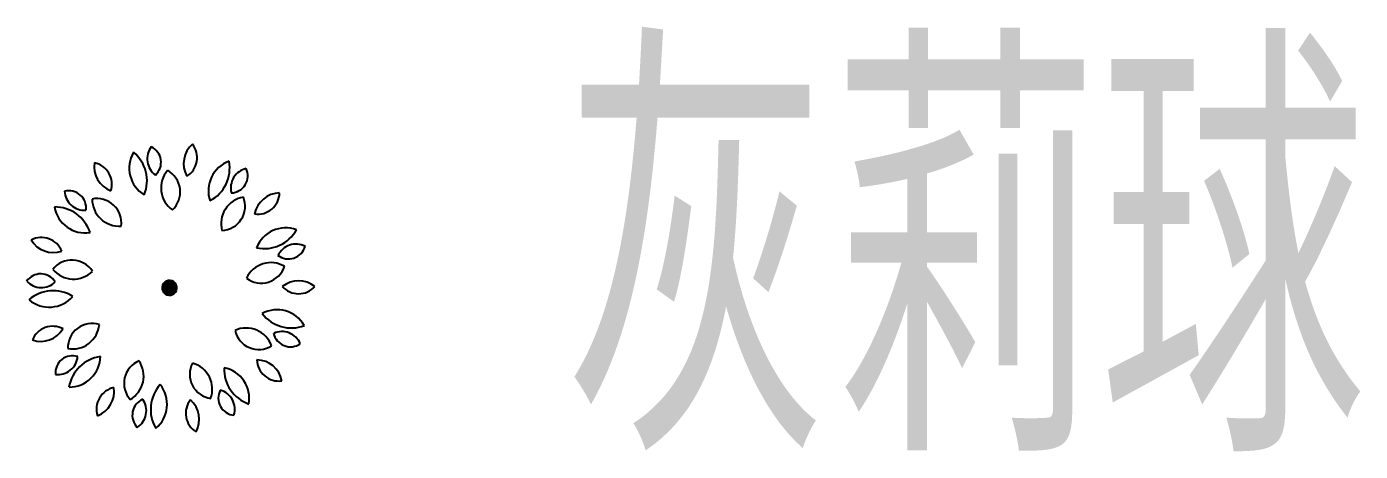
# Model space of a CAD drawing. Extents: x 941299 to 942979, y 2579300 to 2579597.
# Drawn here: x 941625.64 to 941639.58, y 2579490.89 to 2579495.32 of the extents above; entities that cross this region are included whole.
import ezdxf

# ---------------------------------------------------------------- set-up
doc = ezdxf.new("R2010")
doc.units = 0
for name, color, linetype in [('fz', 7, 'CONTINUOUS'), ('文字', 7, 'CONTINUOUS'), ('绿化工程', 3, 'CONTINUOUS')]:
    doc.layers.add(name, color=color, linetype=linetype)
doc.styles.get("Standard").update_dxf_attribs({"font": 'simplex1.shx', "width": 0.7, "bigfont": 'hztxt.shx'})

# ---------------------------------------------------------------- blocks, each defined once
blk = doc.blocks.new('hlq')
at = {"layer": '绿化工程'}
h = blk.add_hatch(color=256, dxfattribs=at)
edge = h.paths.add_edge_path()
edge.add_ellipse((0, 0), major_axis=(0.0768, -0.0076), ratio=1, start_angle=315, end_angle=495)
edge.add_ellipse((0, 0), major_axis=(0.0768, -0.0076), ratio=1, start_angle=135, end_angle=315)
for centre, major_axis, start_param, end_param in [((-0.092, 1.251), (0.032, 0.327), 1.146838, 2.689665), ((-0.623, 1.116), (0.038, 0.386), 4.427151, 5.692537), ((-0.026, 1.347), (0.206, -0.021), 2.591138, 4.196347), ((-0.268, 1.31), (0.179, -0.018), 5.555583, 7.515088), ((0.418, 1.297), (0.269, -0.027), 2.385892, 3.74793), ((0.06, 1.359), (0.228, -0.023), 5.373239, 7.043768), ((-0.517, 1.265), (0.269, -0.027), 3.084024, 4.446062), ((-0.832, 1.082), (0.228, -0.023), 6.071371, 7.7419), ((0.735, 1.013), (0.327, -0.032), 2.019503, 3.562329), ((0.241, 1.251), (0.386, -0.038), 5.299816, 6.565202), ((0.193, 1.043), (0.28, -0.028), 2.539516, 4.194523), ((-0.142, 1.001), (0.025, 0.253), 3.983693, 5.891939), ((0.847, 1.044), (0.021, 0.206), 0.32221, 1.927419), ((0.638, 1.17), (0.179, -0.018), 4.857451, 6.816956), ((-1.051, 0.834), (0.018, 0.179), 4.682918, 6.642423), ((-0.89, 1.018), (0.021, 0.206), 1.718474, 3.323682), ((0.921, 0.998), (0.228, -0.023), 4.675107, 6.345636), ((1.155, 0.72), (0.269, -0.027), 1.68776, 3.049798), ((-1.199, 0.457), (0.038, 0.386), -1.157902, 0.107483), ((-0.879, 0.902), (0.327, -0.032), 3.415766, 4.958593), ((-0.757, 0.678), (0.253, -0.025), 6.252621, 8.160867), ((-0.527, 0.926), (0.028, 0.28), 1.666851, 3.321858), ((0.82, 0.67), (0.28, -0.028), 1.841384, 3.496391), ((0.536, 0.853), (0.025, 0.253), 3.285561, 5.193807), ((1.215, 0.298), (0.032, 0.327), -0.249425, 1.293401), ((0.991, 0.798), (0.386, -0.038), 4.601684, 5.86707), ((-1.338, 0.297), (0.228, -0.023), 0.486317, 2.156846), ((-1.214, 0.639), (0.027, 0.269), 2.211359, 3.573397), ((1.321, 0.25), (0.206, -0.021), 1.194875, 2.800083), ((1.243, 0.482), (0.179, -0.018), 4.159319, 6.118824), ((-1.019, 0.036), (0.025, 0.253), -0.903229, 1.005017), ((-1.346, -0.034), (0.018, 0.179), -0.902135, 1.057369), ((-1.003, 0.373), (0.028, 0.28), 2.364983, 4.01999), ((1.06, -0.018), (0.028, 0.28), -0.427544, 1.227463), ((0.96, 0.304), (0.025, 0.253), 2.58743, 4.495675), ((-1.34, 0.21), (0.021, 0.206), 2.416606, 4.021814), ((-1.217, -0.418), (0.386, -0.038), 1.111026, 2.376411), ((0, 0), (0.0768, -0.0076), 2.356194, 5.497787), ((0, 0), (0.0768, -0.0076), 5.497787, 8.63938), ((1.349, -0.196), (0.269, -0.027), 0.989628, 2.351667), ((1.349, 0.168), (0.228, -0.023), 3.976976, 5.647505), ((-1.257, 0.128), (0.327, -0.032), 4.113898, 5.656725), ((1.124, -0.557), (0.032, 0.327), -0.947557, 0.59527), ((1.273, -0.03), (0.038, 0.386), 2.332756, 3.598142), ((-1.22, -0.63), (0.228, -0.023), 1.184449, 2.854978), ((-0.808, -0.625), (0.253, -0.025), 1.365699, 3.273945), ((-1.013, -0.356), (0.028, 0.28), 3.063115, 4.718122), ((0.802, -0.7), (0.28, -0.028), 0.445121, 2.100128), ((-1.345, -0.288), (0.027, 0.269), 2.909491, 4.271529), ((0.933, -0.389), (0.025, 0.253), 1.889298, 3.797544), ((1.175, -0.663), (0.206, -0.021), 0.496743, 2.101951), ((1.263, -0.435), (0.179, -0.018), 3.461188, 5.420692), ((-1.013, -0.888), (0.179, -0.018), 1.366793, 3.326297), ((-1.166, -0.698), (0.021, 0.206), 3.114737, 4.719945), ((-0.668, -1.1), (0.038, 0.386), 0.238361, 1.503747), ((-1.05, -0.707), (0.327, -0.032), 4.81203, 6.354856), ((-0.221, -0.996), (0.025, 0.253), 0.493034, 2.40128), ((-0.551, -0.921), (0.028, 0.28), 3.761246, 5.416254), ((0.466, -0.902), (0.025, 0.253), 1.191166, 3.099412), ((0.166, -1.057), (0.028, 0.28), 4.459378, 6.114385), ((0.958, -0.846), (0.386, -0.038), 3.205421, 4.470807), ((0.505, -1.155), (0.032, 0.327), 4.637497, 6.180323), ((0.909, -1.022), (0.269, -0.027), 0.291497, 1.653535), ((1.142, -0.743), (0.228, -0.023), 3.278844, 4.949373), ((-0.534, -1.264), (0.228, -0.023), 1.882581, 3.55311), ((-0.849, -1.082), (0.269, -0.027), 5.178419, 6.540457), ((0.191, -1.269), (0.038, 0.386), 0.936493, 2.201878), ((-0.354, -1.214), (0.032, 0.327), 3.939365, 5.482192), ((0.69, -1.15), (0.018, 0.179), 1.19226, 3.151764), ((0.476, -1.267), (0.206, -0.021), 6.081797, 7.687005), ((-0.209, -1.329), (0.179, -0.018), 2.064924, 4.024429), ((-0.449, -1.281), (0.021, 0.206), 3.812869, 5.418077), ((0.399, -1.309), (0.023, 0.228), 1.009916, 2.680445), ((0.041, -1.372), (0.269, -0.027), 5.87655, 7.238588)]:
    blk.add_ellipse(centre, major_axis=major_axis, ratio=1, start_param=start_param, end_param=end_param, dxfattribs=at)

msp = doc.modelspace()

# ---------------------------------------------------------------- block references
at = {"layer": 'fz'}
msp.add_blockref('hlq', (941627.13431, 2579492.59751), dxfattribs=at)

# ---------------------------------------------------------------- texts
at = {"layer": '文字', "linetype": 'Continuous', "width": 0.7}
msp.add_text('灰莉球', height=4, dxfattribs=at).set_placement((941631.24807, 2579490.89724))

doc.saveas('drawing.dxf')
